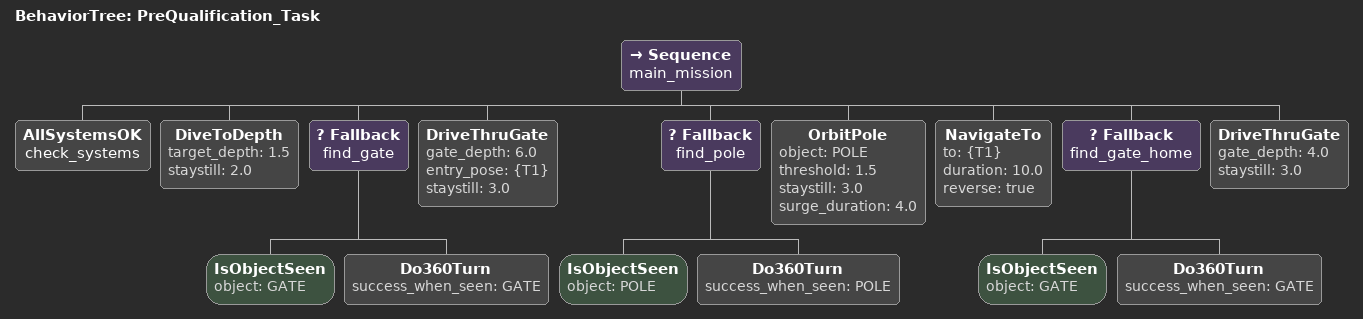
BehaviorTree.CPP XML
<root BTCPP_format="4" main_tree_to_execute="PreQualification_Task">

    <BehaviorTree ID="PreQualification_Task">
        <Sequence name="main_mission">
            <!-- 0. SYSTEMS CHECK -->
            <AllSystemsOK name="check_systems"/>

            <!-- 1. INITIALIZE -->
            <DiveToDepth target_depth="1.5" staystill="2.0"/>

            <!-- 2. GATE MISSION -->
            <Fallback name="find_gate">
                <IsObjectSeen object="GATE"/>
                <Do360Turn success_when_seen="GATE"/>
            </Fallback>
            <DriveThruGate gate_depth="6.0" entry_pose="{T1}" staystill="3.0"/>

            <!-- 3. POLE MISSION -->
            <Fallback name="find_pole">
                <IsObjectSeen object="POLE"/>
                <Do360Turn success_when_seen="POLE"/>
            </Fallback>
            <OrbitPole object="POLE" threshold="1.5" staystill="3.0" surge_duration="4.0"/>

            <!-- 4. RETURN HOME -->
            <NavigateTo to="{T1}" duration="10.0" reverse="true"/>
            <Fallback name="find_gate_home">
                <IsObjectSeen object="GATE"/>
                <Do360Turn success_when_seen="GATE"/>
            </Fallback>
            <DriveThruGate gate_depth="4.0" staystill="3.0"/>
        </Sequence>
    </BehaviorTree>

</root>
